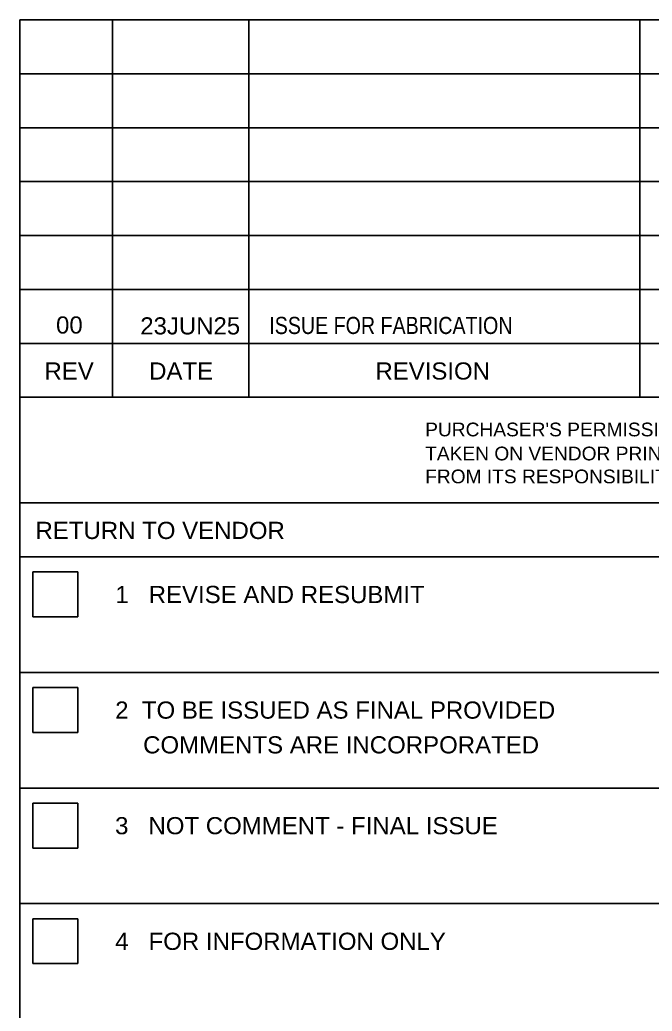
# Model space of a CAD drawing. Header units: millimetres. Extents: x -196 to 224, y -57 to 240.
# Drawn here: x 141.4 to 183.7, y 55.2 to 121.5 of the extents above; entities that cross this region are included whole.
import ezdxf

# ---------------------------------------------------------------- set-up
doc = ezdxf.new("R2010")
doc.units = ezdxf.units.MM
doc.styles.add('Arial', font='ARIAL.TTF', dxfattribs={"height": 0.2})
doc.styles.add('Arial Narrow', font='ARIALN.TTF', dxfattribs={"height": 0.2})

# ---------------------------------------------------------------- blocks, each defined once
blk = doc.blocks.new('Unknown-234525283-28870')
at = {"color": 7, "linetype": 'Continuous'}
for p, q in [((141.418, -41.586), (141.418, 121.453)), ((141.418, 121.453), (209.288, 121.453)), ((147.603, 96.221), (147.603, 121.453)), ((156.715, 96.221), (156.715, 121.453)), ((182.855, 96.221), (182.855, 121.453)), ((141.418, 117.849), (209.288, 117.849)), ((141.418, 114.244), (209.288, 114.244)), ((141.418, 110.639), (209.288, 110.639)), ((141.418, 107.034), (209.288, 107.034)), ((141.418, 103.429), (209.288, 103.429)), ((141.418, 99.826), (209.288, 99.826)), ((141.418, 96.241), (209.267, 96.241)), ((141.418, 89.173), (209.288, 89.172)), ((141.418, 85.568), (209.288, 85.568)), ((142.298, 84.565), (145.302, 84.565)), ((142.298, 81.561), (142.298, 84.565)), ((145.302, 84.565), (145.302, 81.561)), ((145.302, 81.561), (142.298, 81.561)), ((141.418, 77.843), (209.288, 77.843)), ((142.298, 76.84), (145.302, 76.84)), ((142.298, 73.836), (142.298, 76.84)), ((145.302, 76.84), (145.302, 73.836)), ((145.302, 73.836), (142.298, 73.836)), ((141.418, 70.119), (209.288, 70.119)), ((142.298, 69.115), (145.302, 69.115)), ((142.298, 66.112), (142.298, 69.115)), ((145.302, 69.115), (145.302, 66.112)), ((145.302, 66.112), (142.298, 66.112)), ((141.418, 62.394), (209.288, 62.394)), ((142.298, 61.391), (145.302, 61.391)), ((142.298, 58.387), (142.298, 61.391)), ((145.302, 61.391), (145.302, 58.387)), ((145.302, 58.387), (142.298, 58.387))]:
    blk.add_line(p, q, dxfattribs=at)
at = {"color": 7, "linetype": 'Continuous', "style": 'Arial'}
for s, height, p in [('REV', 1.1461, (143.068, 97.415)), ('DATE', 1.1461, (150.064, 97.415)), ('REVISION', 1.1461, (165.19, 97.415)), ("PURCHASER'S PERMISSION TO PROCEED OR REVIEW", 0.91687, (168.509, 93.621)), ('TAKEN ON VENDOR PRINTS SHALL NOT RELIEVE VENDOR', 0.91687, (168.509, 92.016)), ('FROM ITS RESPONSIBILITIES UNDER PURCHASE ORDER.', 0.91687, (168.509, 90.484))]:
    blk.add_text(s, height=height, dxfattribs=at).set_placement(p)
at = {"color": 7, "linetype": 'Continuous', "style": 'Arial', "width": 1.000637}
for s, p in [('RETURN TO VENDOR', (142.467, 86.762)), ('1   REVISE AND RESUBMIT', (147.802, 82.481)), ('2  TO BE ISSUED AS FINAL PROVIDED', (147.791, 74.756)), ('    COMMENTS ARE INCORPORATED', (147.876, 72.433)), ('3   NOT COMMENT - FINAL ISSUE', (147.787, 67.032)), ('4   FOR INFORMATION ONLY', (147.794, 59.307))]:
    blk.add_text(s, height=1.14754, dxfattribs=at).set_placement(p)
blk = doc.blocks.new('Unknown-234525283-28873')
at = {"color": 6}
for s, height, style, p in [('00', 1.1461, 'Arial', (143.84, 100.488)), ('23JUN25', 1.1461, 'Arial', (149.47, 100.429)), ('ISSUE FOR FABRICATION', 1.14531, 'Arial Narrow', (158.092, 100.459))]:
    blk.add_text(s, height=height, dxfattribs=dict(at, style=style)).set_placement(p)

msp = doc.modelspace()

# ---------------------------------------------------------------- block references
for name in ['Unknown-234525283-28870', 'Unknown-234525283-28873']:
    msp.add_blockref(name, (0, 0))

doc.saveas('drawing.dxf')
